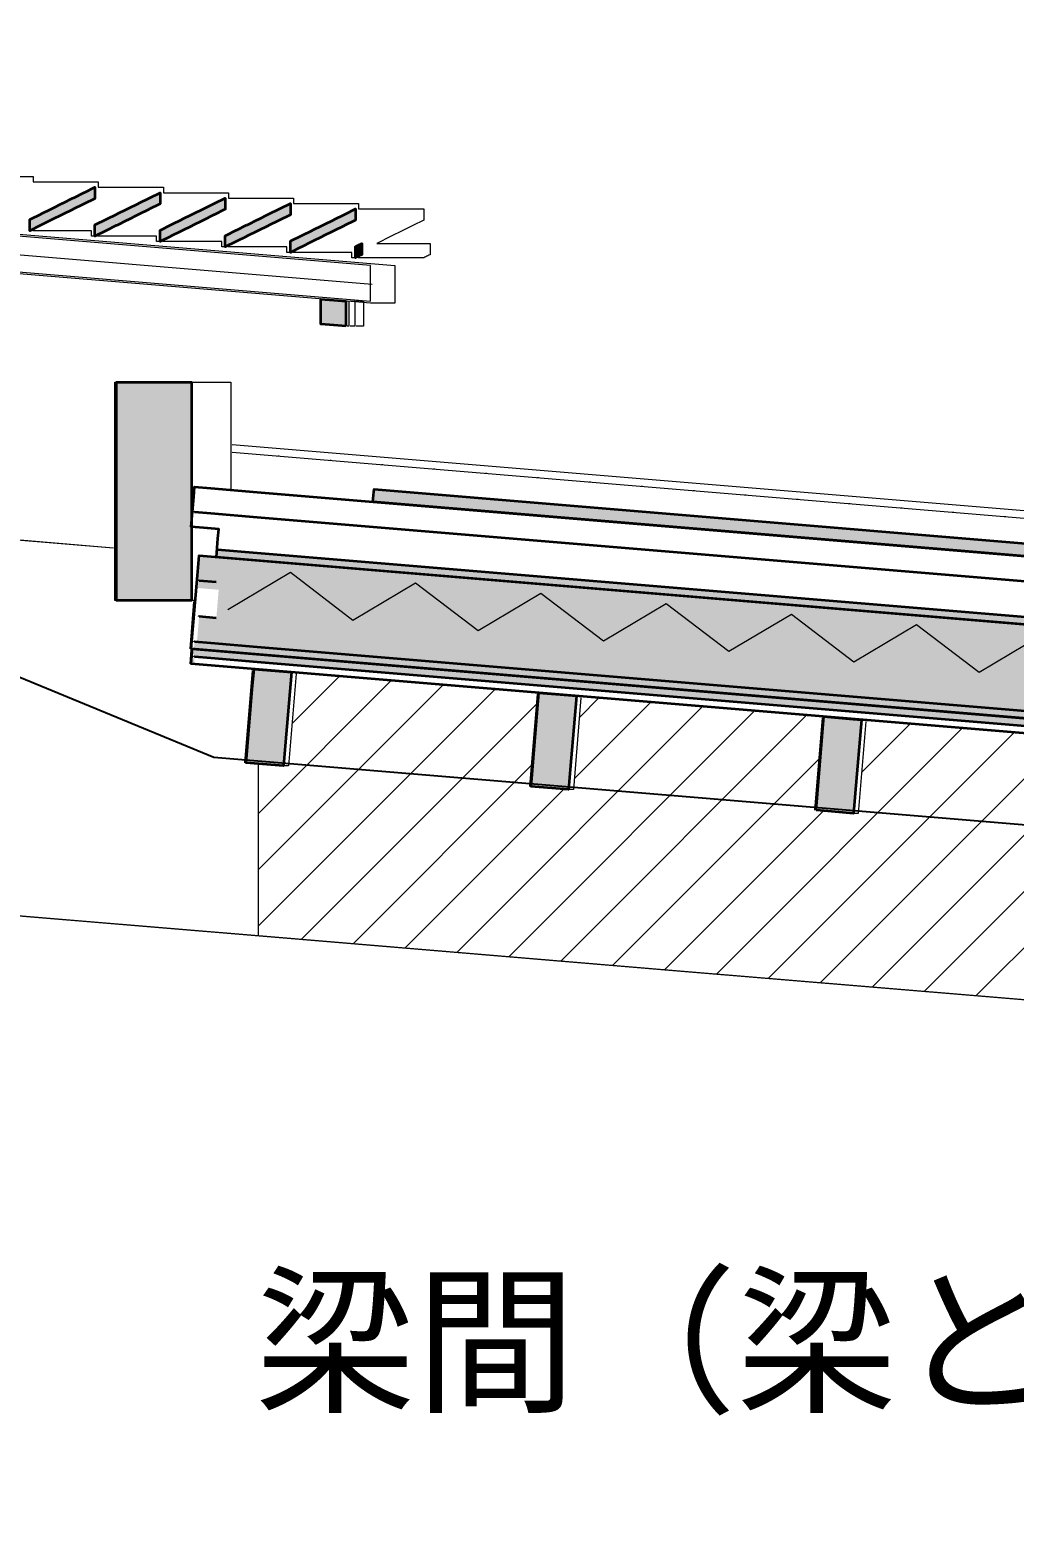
# Model space of a CAD drawing. Header units: millimetres. Extents: x 0 to 153524, y 0 to 59400.
# Drawn here: x 21906 to 23478, y 26619 to 29000 of the extents above; entities that cross this region are included whole.
import ezdxf

# ---------------------------------------------------------------- set-up
doc = ezdxf.new("R2010")
doc.units = ezdxf.units.MM
for name, color, linetype, lineweight in [('01_切断（構造・壁）', 7, 'Continuous', 35), ('03_切断（ガラス）', 5, 'Continuous', 13), ('05_断熱（仮）', 2, 'Continuous', 9), ('10_見えがかり', 7, 'Continuous', 13), ('12_見えがかり（ガラス）', 5, 'Continuous', 9), ('14_鏡面', 8, 'Continuous', 9)]:
    doc.layers.add(name, color=color, linetype=linetype, lineweight=lineweight)
doc.styles.add('JP', font='NotoSansCJKjp-Regular.otf')

msp = doc.modelspace()

# ---------------------------------------------------------------- hatches: boundary and pattern name
at = {"layer": '01_切断（構造・壁）'}
for points in [[(21923.3, 28687.9), (21922.4, 28687.5), (21905.9, 28679.3), (21905.9, 28679.5), (21905.9, 28682.3), (21905.9, 28682.5), (21905.9, 28685.3), (21905.9, 28685.5), (21905.9, 28688.3), (21905.9, 28688.5), (21905.9, 28691.3), (21905.9, 28691.5), (21905.9, 28694.3), (21905.9, 28694.5), (21905.9, 28697.3), (21906.8, 28697.8), (21923.3, 28705.9), (21924.1, 28706.3), (21940.6, 28714.4), (21941.4, 28714.9), (21957.9, 28723), (21958.8, 28723.4), (21975.2, 28731.6), (21976.1, 28732), (21992.5, 28740.1), (21993.4, 28740.5), (22009.9, 28748.7), (22009.9, 28748.5), (22009.9, 28745.7), (22009.9, 28745.5), (22009.9, 28742.7), (22009.9, 28742.5), (22009.9, 28739.7), (22009.9, 28739.5), (22009.9, 28736.7), (22009.9, 28736.5), (22009.9, 28733.7), (22009.9, 28733.5), (22009.9, 28730.7), (22009, 28730.3), (21992.5, 28722.1), (21991.7, 28721.7), (21975.2, 28713.6), (21974.4, 28713.1), (21957.9, 28705), (21957.1, 28704.6), (21940.6, 28696.4), (21939.7, 28696)], [(22027.3, 28679.2), (22026.4, 28678.8), (22009.9, 28670.7), (22009.9, 28670.8), (22009.9, 28673.7), (22009.9, 28673.8), (22009.9, 28676.7), (22009.9, 28676.8), (22009.9, 28679.7), (22009.9, 28679.8), (22009.9, 28682.7), (22009.9, 28682.8), (22009.9, 28685.7), (22009.9, 28685.8), (22009.9, 28688.7), (22010.8, 28689.1), (22027.3, 28697.2), (22028.1, 28697.6), (22044.6, 28705.8), (22045.4, 28706.2), (22061.9, 28714.3), (22062.8, 28714.8), (22079.2, 28722.9), (22080.1, 28723.3), (22096.5, 28731.4), (22097.4, 28731.9), (22113.9, 28740), (22113.9, 28739.9), (22113.9, 28737), (22113.9, 28736.9), (22113.9, 28734), (22113.9, 28733.9), (22113.9, 28731), (22113.9, 28730.9), (22113.9, 28728), (22113.9, 28727.9), (22113.9, 28725), (22113.9, 28724.9), (22113.9, 28722), (22113, 28721.6), (22096.5, 28713.4), (22095.7, 28713), (22079.2, 28704.9), (22078.4, 28704.5), (22061.9, 28696.3), (22061.1, 28695.9), (22044.6, 28687.8), (22043.7, 28687.4)], [(22131.3, 28670.6), (22130.4, 28670.1), (22113.9, 28662), (22113.9, 28662.1), (22113.9, 28665), (22113.9, 28665.1), (22113.9, 28668), (22113.9, 28668.1), (22113.9, 28671), (22113.9, 28671.1), (22113.9, 28674), (22113.9, 28674.1), (22113.9, 28677), (22113.9, 28677.1), (22113.9, 28680), (22114.8, 28680.4), (22131.3, 28688.6), (22132.1, 28689), (22148.6, 28697.1), (22149.4, 28697.5), (22165.9, 28705.7), (22166.7, 28706.1), (22183.2, 28714.2), (22184.1, 28714.6), (22200.5, 28722.8), (22201.4, 28723.2), (22217.9, 28731.3), (22217.9, 28731.2), (22217.9, 28728.3), (22217.9, 28728.2), (22217.9, 28725.3), (22217.9, 28725.2), (22217.9, 28722.3), (22217.9, 28722.2), (22217.9, 28719.3), (22217.9, 28719.2), (22217.9, 28716.3), (22217.9, 28716.2), (22217.9, 28713.3), (22217, 28712.9), (22200.5, 28704.8), (22199.7, 28704.4), (22183.2, 28696.2), (22182.4, 28695.8), (22165.9, 28687.7), (22165.1, 28687.3), (22148.6, 28679.1), (22147.7, 28678.7)], [(22235.3, 28661.9), (22234.4, 28661.5), (22217.9, 28653.3), (22217.9, 28653.5), (22217.9, 28656.3), (22217.9, 28656.5), (22217.9, 28659.3), (22217.9, 28659.5), (22217.9, 28662.3), (22217.9, 28662.5), (22217.9, 28665.3), (22217.9, 28665.5), (22217.9, 28668.3), (22217.9, 28668.5), (22217.9, 28671.3), (22218.8, 28671.8), (22235.3, 28679.9), (22236.1, 28680.3), (22252.6, 28688.4), (22253.4, 28688.9), (22269.9, 28697), (22270.7, 28697.4), (22287.2, 28705.6), (22288.1, 28706), (22304.5, 28714.1), (22305.4, 28714.5), (22321.9, 28722.7), (22321.9, 28722.5), (22321.9, 28719.7), (22321.9, 28719.5), (22321.9, 28716.7), (22321.9, 28716.5), (22321.9, 28713.7), (22321.9, 28713.5), (22321.9, 28710.7), (22321.9, 28710.5), (22321.9, 28707.7), (22321.9, 28707.5), (22321.9, 28704.7), (22321, 28704.3), (22304.5, 28696.1), (22303.7, 28695.7), (22287.2, 28687.6), (22286.4, 28687.1), (22269.9, 28679), (22269, 28678.6), (22252.6, 28670.4), (22251.7, 28670)], [(22339.3, 28653.2), (22338.4, 28652.8), (22321.9, 28644.7), (22321.9, 28644.8), (22321.9, 28647.7), (22321.9, 28647.8), (22321.9, 28650.7), (22321.9, 28650.8), (22321.9, 28653.7), (22321.9, 28653.8), (22321.9, 28656.7), (22321.9, 28656.8), (22321.9, 28659.7), (22321.9, 28659.8), (22321.9, 28662.7), (22322.8, 28663.1), (22339.3, 28671.2), (22340.1, 28671.6), (22356.6, 28679.8), (22357.4, 28680.2), (22373.9, 28688.3), (22374.7, 28688.8), (22391.2, 28696.9), (22392.1, 28697.3), (22408.5, 28705.4), (22409.4, 28705.9), (22425.9, 28714), (22425.9, 28713.9), (22425.9, 28711), (22425.9, 28710.9), (22425.9, 28708), (22425.9, 28707.9), (22425.9, 28705), (22425.9, 28704.9), (22425.9, 28702), (22425.9, 28701.9), (22425.9, 28699), (22425.9, 28698.9), (22425.9, 28696), (22425, 28695.6), (22408.5, 28687.4), (22407.7, 28687), (22391.2, 28678.9), (22390.4, 28678.5), (22373.9, 28670.3), (22373, 28669.9), (22356.6, 28661.8), (22355.7, 28661.4)], [(22427.6, 28636.8), (22427.5, 28636.8), (22425.9, 28636), (22425.9, 28636.1), (22425.9, 28639), (22425.9, 28639.1), (22425.9, 28642), (22425.9, 28642.1), (22425.9, 28645), (22425.9, 28645.1), (22425.9, 28648), (22425.9, 28648.1), (22425.9, 28651), (22425.9, 28651.1), (22425.9, 28654), (22426, 28654), (22427.6, 28654.8), (22427.7, 28654.9), (22429.3, 28655.6), (22429.3, 28655.7), (22430.9, 28656.5), (22431, 28656.5), (22432.6, 28657.3), (22432.7, 28657.3), (22434.3, 28658.1), (22434.3, 28658.2), (22435.9, 28658.9), (22435.9, 28658.8), (22435.9, 28655.9), (22435.9, 28655.8), (22435.9, 28652.9), (22435.9, 28652.8), (22435.9, 28649.9), (22435.9, 28649.8), (22435.9, 28646.9), (22435.9, 28646.8), (22435.9, 28643.9), (22435.9, 28643.8), (22435.9, 28640.9), (22435.8, 28640.9), (22434.3, 28640.1), (22434.2, 28640.1), (22432.6, 28639.3), (22432.5, 28639.3), (22430.9, 28638.5), (22430.8, 28638.4), (22429.3, 28637.6), (22429.2, 28637.6)], [(22410.6, 28526.8), (22391.4, 28528.4), (22370.6, 28530.2), (22370.6, 28550.9), (22370.6, 28570.2), (22391.4, 28568.4), (22410.6, 28566.8), (22410.6, 28546.1)], [(22044.1, 28350.9), (22044.1, 28437.7), (22134.3, 28437.7), (22164.1, 28437.7), (22164.1, 28350.9), (22164.1, 28088.7), (22073.9, 28088.7), (22044.1, 28088.7)], [(35353.5, 27171.5), (35353.4, 27171.5), (35090.9, 27193.4), (35066, 27195.5), (32399.6, 27417.7), (31942.2, 27455.8), (22453.8, 28246.5), (22455.1, 28262.4), (22455.5, 28266.4), (31943.8, 27475.7), (32401.2, 27437.6), (35067.6, 27215.4), (35092.5, 27213.3), (35355, 27191.4), (35355.2, 27191.4), (35353.9, 27176.1)]]:
    msp.add_hatch(color=7, dxfattribs=at).paths.add_polyline_path(points)
at = {"layer": '01_切断（構造・壁）', "true_color": 0xe9dcc4}
for points in [[(34105.6, 27016.5), (34104.6, 27004.6), (31480.6, 27223.3), (22269.1, 27990.9), (22194.7, 27997.1), (22169.1, 27999.2), (22168.1, 27987.3), (22166.1, 27987.5), (22167.8, 28007.4), (22168.1, 28011.3), (24092.5, 27850.9), (22168.1, 28011.3), (22169.1, 28023.2), (22194.7, 28021.1), (22269.1, 28014.9), (31480.6, 27247.3), (34104.6, 27028.6), (34103.6, 27016.7)], [(22251.4, 27829.8), (22261.2, 27947.3), (22263.9, 27979.3), (22310.9, 27975.4), (22323.7, 27974.3), (22313.9, 27856.9), (22311.2, 27824.9), (22264.2, 27828.8)], [(22706.4, 27791.9), (22716.2, 27909.4), (22718.9, 27941.4), (22765.9, 27937.5), (22778.7, 27936.4), (22768.9, 27819), (22766.2, 27786.9), (22719.2, 27790.9)], [(23161.4, 27754), (23171.2, 27871.5), (23173.9, 27903.5), (23220.8, 27899.6), (23233.7, 27898.5), (23223.9, 27781.1), (23221.2, 27749), (23174.2, 27752.9)]]:
    msp.add_hatch(color=8, dxfattribs=at).paths.add_polyline_path(points)
at = {"layer": '05_断熱（仮）', "true_color": 0xf3d98b}
for points in [[(22139.1, 28113.7), (22069.1, 28113.7), (22069.1, 28412.7), (22139.1, 28412.7)], [(26966.8, 27761.4), (22203.8, 28158.3), (22204.8, 28170.3), (22269.1, 28164.9), (31480.6, 27397.3), (32868, 27281.7), (32868, 27278.2), (32868.1, 27269.7)], [(34000, 27175.3), (34000, 27123.3), (31475.4, 27333.7), (28787.6, 27557.7), (32867.6, 27217.7), (32868, 27181.2), (32868.1, 27172.7), (26966.8, 27664.4), (22203.8, 28061.3), (22206.2, 28090.6), (22207.5, 28106), (22189.4, 28107.5), (22171.9, 28109), (22173.6, 28128.7), (22176.2, 28160.6), (24858.4, 27937.1)], [(31480.6, 27247.3), (22269.1, 28014.9), (22194.7, 28021.1), (22172.8, 28022.9), (22173.6, 28031.7), (22176.2, 28063.6), (24858.4, 27840.1), (34000, 27078.3), (34000, 27037.3)]]:
    msp.add_hatch(color=8, dxfattribs=at).paths.add_polyline_path(points)
at = {"layer": '14_鏡面', "true_color": 0xdce5ee}
h = msp.add_hatch(dxfattribs=at)
h.set_pattern_fill('ANSI31', scale=20)
h.paths.add_polyline_path([(22271, 28322.3), (22271.1, 28322.3), (22521.6, 28301.5), (22772, 28280.6), (23022.5, 28259.7), (23273, 28238.8), (23523.5, 28218), (24024.5, 28176.2), (24275, 28155.3), (24525.4, 28134.5), (25026.4, 28092.7), (25276.9, 28071.8), (25527.4, 28051), (26028.4, 28009.2), (26278.8, 27988.3), (26529.3, 27967.5), (26779.8, 27946.6), (27030.3, 27925.7), (27280.8, 27904.8), (27531.3, 27884), (27781.8, 27863.1), (28032.2, 27842.2), (28282.7, 27821.3), (28533.2, 27800.5), (28783.7, 27779.6), (29034.2, 27758.7), (29535.2, 27717), (29785.7, 27696.1), (30036.1, 27675.2), (30286.6, 27654.3), (30787.6, 27612.6), (31038.1, 27591.7), (31288.6, 27570.8), (31789.5, 27529.1), (32040, 27508.2), (32290.5, 27487.3), (32290.5, 27487.3), (32290.5, 27487.3), (22271, 28322.3)])
h = msp.add_hatch(dxfattribs=at)
h.set_pattern_fill('ANSI31', scale=20)
h.paths.add_polyline_path([(23523.5, 27449), (23273, 27469.8), (23022.5, 27490.7), (22772, 27511.6), (22521.5, 27532.5), (22271, 27553.4), (22271, 27828.3), (22318.8, 27824.9), (22331.2, 27973.5), (22716.9, 27941.4), (22704.4, 27791.9), (22773.8, 27786.9), (22786.2, 27935.6), (23171.9, 27903.5), (23159.4, 27754), (23228.7, 27749), (23241.1, 27897.7), (23626.9, 27865.6), (23614.3, 27716.1), (23683.7, 27711.1), (23696.1, 27859.8), (24081.9, 27827.7), (24069.3, 27678.2), (24138.7, 27673.2), (24151.1, 27821.9), (24536.9, 27789.7), (24524.3, 27640.3), (24593.7, 27635.3), (24606.1, 27784), (24991.9, 27751.8), (24979.3, 27602.3), (25048.6, 27597.4), (25061, 27746.1), (25446.9, 27713.9), (25434.3, 27564.4), (25503.6, 27559.4), (25516, 27708.2), (25901.9, 27676), (25889.3, 27526.5), (25958.6, 27521.5), (25971, 27670.2), (26356.9, 27638.1), (26344.3, 27488.6), (26413.6, 27483.6), (26426, 27632.3), (26811.9, 27600.2), (26799.3, 27450.7), (26868.5, 27445.7), (26880.9, 27594.4), (27266.9, 27562.2), (27254.3, 27412.8), (27323.5, 27407.8), (27335.9, 27556.5), (27722, 27524.3), (27709.3, 27374.8), (27778.5, 27369.9), (27790.9, 27518.6), (28177, 27486.4), (28164.3, 27336.9), (28233.5, 27331.9), (28245.8, 27480.7), (28632, 27448.5), (28619.3, 27299), (28688.4, 27294), (28700.8, 27442.8), (29087, 27410.6), (29074.3, 27261.1), (29143.4, 27256.1), (29155.8, 27404.8), (29542, 27372.7), (29529.3, 27223.2), (29598.4, 27218.2), (29610.8, 27366.9), (29997, 27334.7), (29984.3, 27185.3), (30053.3, 27180.3), (30065.7, 27329), (30452, 27296.8), (30439.3, 27147.3), (30499.1, 27142.4), (30508.3, 27142.4), (30520.7, 27291.1), (30907, 27258.9), (30894.3, 27109.4), (30954.1, 27104.4), (30963.3, 27104.4), (30975.7, 27253.2), (31362, 27221), (31349.3, 27071.5), (31409.1, 27066.5), (31418.3, 27066.5), (31430.7, 27215.3), (31817, 27183.1), (31804.3, 27033.6), (31864.1, 27028.6), (31873.2, 27028.6), (31885.6, 27177.4), (32269.8, 27145.3), (32269.6, 27144.4), (32234.5, 27006.1), (32234.3, 26997.8), (32233.3, 26997.9), (32233.3, 26959.7), (32230.9, 26863.5), (32233.3, 26852), (32233.3, 26668.6), (32126.7, 26702.7), (32040, 26738), (32006.7, 26740.9), (32003.3, 26742), (31823.5, 26757), (31789.5, 26760), (31539, 26780.9), (31288.5, 26801.8), (31263.3, 26803.9), (31263.3, 27078.7), (31193.3, 27084.6), (31193.3, 26809.7), (31193.3, 26809.7), (31193.3, 27084.6), (31123.3, 27090.4), (31123.3, 26815.6), (31038.1, 26822.7), (30787.6, 26843.5), (30537.1, 26864.4), (30286.6, 26885.3), (30036.1, 26906.2), (29785.6, 26927), (29535.1, 26947.9), (29284.7, 26968.8), (29034.2, 26989.7), (28783.7, 27010.6), (28533.2, 27031.4), (28282.7, 27052.3), (28032.2, 27073.2), (27781.7, 27094.1), (27620.5, 27107.5), (27620.5, 27382.3), (27550.1, 27388.2), (27550.1, 27113.4), (27531.3, 27114.9), (27280.8, 27135.8), (27030.3, 27156.7), (26779.8, 27177.6), (26756.4, 27179.5), (26756.4, 27454.4), (26707, 27458.6), (26656.4, 27462.8), (26656.4, 27187.9), (26529.3, 27198.4), (26278.8, 27219.3), (26028.3, 27240.2), (25777.9, 27261.1), (25527.4, 27282), (25276.9, 27302.8), (25026.4, 27323.7), (24775.9, 27344.6), (24525.4, 27365.5), (24274.9, 27386.3), (24024.5, 27407.2), (23774, 27428.1)])

# ---------------------------------------------------------------- linework, layer by layer
at = {"layer": '01_切断（構造・壁）'}
for points in [[(21923.3, 28687.9), (21922.4, 28687.5), (21905.9, 28679.3), (21905.9, 28679.5), (21905.9, 28682.3), (21905.9, 28682.5), (21905.9, 28685.3), (21905.9, 28685.5), (21905.9, 28688.3), (21905.9, 28688.5), (21905.9, 28691.3), (21905.9, 28691.5), (21905.9, 28694.3), (21905.9, 28694.5), (21905.9, 28697.3), (21906.8, 28697.8), (21923.3, 28705.9), (21924.1, 28706.3), (21940.6, 28714.4), (21941.4, 28714.9), (21957.9, 28723), (21958.8, 28723.4), (21975.2, 28731.6), (21976.1, 28732), (21992.5, 28740.1), (21993.4, 28740.5), (22009.9, 28748.7), (22009.9, 28748.5), (22009.9, 28745.7), (22009.9, 28745.5), (22009.9, 28742.7), (22009.9, 28742.5), (22009.9, 28739.7), (22009.9, 28739.5), (22009.9, 28736.7), (22009.9, 28736.5), (22009.9, 28733.7), (22009.9, 28733.5), (22009.9, 28730.7), (22009, 28730.3), (21992.5, 28722.1), (21991.7, 28721.7), (21975.2, 28713.6), (21974.4, 28713.1), (21957.9, 28705), (21957.1, 28704.6), (21940.6, 28696.4), (21939.7, 28696), (21923.3, 28687.9)], [(22027.3, 28679.2), (22026.4, 28678.8), (22009.9, 28670.7), (22009.9, 28670.8), (22009.9, 28673.7), (22009.9, 28673.8), (22009.9, 28676.7), (22009.9, 28676.8), (22009.9, 28679.7), (22009.9, 28679.8), (22009.9, 28682.7), (22009.9, 28682.8), (22009.9, 28685.7), (22009.9, 28685.8), (22009.9, 28688.7), (22010.8, 28689.1), (22027.3, 28697.2), (22028.1, 28697.6), (22044.6, 28705.8), (22045.4, 28706.2), (22061.9, 28714.3), (22062.8, 28714.8), (22079.2, 28722.9), (22080.1, 28723.3), (22096.5, 28731.4), (22097.4, 28731.9), (22113.9, 28740), (22113.9, 28739.9), (22113.9, 28737), (22113.9, 28736.9), (22113.9, 28734), (22113.9, 28733.9), (22113.9, 28731), (22113.9, 28730.9), (22113.9, 28728), (22113.9, 28727.9), (22113.9, 28725), (22113.9, 28724.9), (22113.9, 28722), (22113, 28721.6), (22096.5, 28713.4), (22095.7, 28713), (22079.2, 28704.9), (22078.4, 28704.5), (22061.9, 28696.3), (22061.1, 28695.9), (22044.6, 28687.8), (22043.7, 28687.4), (22027.3, 28679.2)], [(22131.3, 28670.6), (22130.4, 28670.1), (22113.9, 28662), (22113.9, 28662.1), (22113.9, 28665), (22113.9, 28665.1), (22113.9, 28668), (22113.9, 28668.1), (22113.9, 28671), (22113.9, 28671.1), (22113.9, 28674), (22113.9, 28674.1), (22113.9, 28677), (22113.9, 28677.1), (22113.9, 28680), (22114.8, 28680.4), (22131.3, 28688.6), (22132.1, 28689), (22148.6, 28697.1), (22149.4, 28697.5), (22165.9, 28705.7), (22166.7, 28706.1), (22183.2, 28714.2), (22184.1, 28714.6), (22200.5, 28722.8), (22201.4, 28723.2), (22217.9, 28731.3), (22217.9, 28731.2), (22217.9, 28728.3), (22217.9, 28728.2), (22217.9, 28725.3), (22217.9, 28725.2), (22217.9, 28722.3), (22217.9, 28722.2), (22217.9, 28719.3), (22217.9, 28719.2), (22217.9, 28716.3), (22217.9, 28716.2), (22217.9, 28713.3), (22217, 28712.9), (22200.5, 28704.8), (22199.7, 28704.4), (22183.2, 28696.2), (22182.4, 28695.8), (22165.9, 28687.7), (22165.1, 28687.3), (22148.6, 28679.1), (22147.7, 28678.7), (22131.3, 28670.6)], [(22235.3, 28661.9), (22234.4, 28661.5), (22217.9, 28653.3), (22217.9, 28653.5), (22217.9, 28656.3), (22217.9, 28656.5), (22217.9, 28659.3), (22217.9, 28659.5), (22217.9, 28662.3), (22217.9, 28662.5), (22217.9, 28665.3), (22217.9, 28665.5), (22217.9, 28668.3), (22217.9, 28668.5), (22217.9, 28671.3), (22218.8, 28671.8), (22235.3, 28679.9), (22236.1, 28680.3), (22252.6, 28688.4), (22253.4, 28688.9), (22269.9, 28697), (22270.7, 28697.4), (22287.2, 28705.6), (22288.1, 28706), (22304.5, 28714.1), (22305.4, 28714.5), (22321.9, 28722.7), (22321.9, 28722.5), (22321.9, 28719.7), (22321.9, 28719.5), (22321.9, 28716.7), (22321.9, 28716.5), (22321.9, 28713.7), (22321.9, 28713.5), (22321.9, 28710.7), (22321.9, 28710.5), (22321.9, 28707.7), (22321.9, 28707.5), (22321.9, 28704.7), (22321, 28704.3), (22304.5, 28696.1), (22303.7, 28695.7), (22287.2, 28687.6), (22286.4, 28687.1), (22269.9, 28679), (22269, 28678.6), (22252.6, 28670.4), (22251.7, 28670), (22235.3, 28661.9)], [(22339.3, 28653.2), (22338.4, 28652.8), (22321.9, 28644.7), (22321.9, 28644.8), (22321.9, 28647.7), (22321.9, 28647.8), (22321.9, 28650.7), (22321.9, 28650.8), (22321.9, 28653.7), (22321.9, 28653.8), (22321.9, 28656.7), (22321.9, 28656.8), (22321.9, 28659.7), (22321.9, 28659.8), (22321.9, 28662.7), (22322.8, 28663.1), (22339.3, 28671.2), (22340.1, 28671.6), (22356.6, 28679.8), (22357.4, 28680.2), (22373.9, 28688.3), (22374.7, 28688.8), (22391.2, 28696.9), (22392.1, 28697.3), (22408.5, 28705.4), (22409.4, 28705.9), (22425.9, 28714), (22425.9, 28713.9), (22425.9, 28711), (22425.9, 28710.9), (22425.9, 28708), (22425.9, 28707.9), (22425.9, 28705), (22425.9, 28704.9), (22425.9, 28702), (22425.9, 28701.9), (22425.9, 28699), (22425.9, 28698.9), (22425.9, 28696), (22425, 28695.6), (22408.5, 28687.4), (22407.7, 28687), (22391.2, 28678.9), (22390.4, 28678.5), (22373.9, 28670.3), (22373, 28669.9), (22356.6, 28661.8), (22355.7, 28661.4), (22339.3, 28653.2)], [(22427.6, 28636.8), (22427.5, 28636.8), (22425.9, 28636), (22425.9, 28636.1), (22425.9, 28639), (22425.9, 28639.1), (22425.9, 28642), (22425.9, 28642.1), (22425.9, 28645), (22425.9, 28645.1), (22425.9, 28648), (22425.9, 28648.1), (22425.9, 28651), (22425.9, 28651.1), (22425.9, 28654), (22426, 28654), (22427.6, 28654.8), (22427.7, 28654.9), (22429.3, 28655.6), (22429.3, 28655.7), (22430.9, 28656.5), (22431, 28656.5), (22432.6, 28657.3), (22432.7, 28657.3), (22434.3, 28658.1), (22434.3, 28658.2), (22435.9, 28658.9), (22435.9, 28658.8), (22435.9, 28655.9), (22435.9, 28655.8), (22435.9, 28652.9), (22435.9, 28652.8), (22435.9, 28649.9), (22435.9, 28649.8), (22435.9, 28646.9), (22435.9, 28646.8), (22435.9, 28643.9), (22435.9, 28643.8), (22435.9, 28640.9), (22435.8, 28640.9), (22434.3, 28640.1), (22434.2, 28640.1), (22432.6, 28639.3), (22432.5, 28639.3), (22430.9, 28638.5), (22430.8, 28638.4), (22429.3, 28637.6), (22429.2, 28637.6), (22427.6, 28636.8)], [(22410.6, 28526.8), (22391.4, 28528.4), (22370.6, 28530.2), (22370.6, 28550.9), (22370.6, 28570.2), (22391.4, 28568.4), (22410.6, 28566.8), (22410.6, 28546.1), (22410.6, 28526.8)], [(22044.1, 28350.9), (22044.1, 28437.7), (22134.3, 28437.7), (22164.1, 28437.7), (22164.1, 28350.9), (22164.1, 28088.7), (22073.9, 28088.7), (22044.1, 28088.7), (22044.1, 28350.9)], [(32868.1, 27269.7), (26966.8, 27761.4), (22203.8, 28158.3), (22206.2, 28187.6), (22207.5, 28203), (22189.4, 28204.5), (22163.8, 28206.7), (22167.8, 28254.4), (22169.1, 28270.2), (22194.7, 28268.1), (22269.1, 28261.9), (31480.6, 27494.3)], [(35353.5, 27171.5), (35353.4, 27171.5), (35090.9, 27193.4), (35066, 27195.5), (32399.6, 27417.7), (31942.2, 27455.8), (22453.8, 28246.5), (22455.1, 28262.4), (22455.5, 28266.4), (31943.8, 27475.7), (32401.2, 27437.6), (35067.6, 27215.4), (35092.5, 27213.3), (35355, 27191.4), (35355.2, 27191.4), (35353.9, 27176.1), (35353.5, 27171.5)], [(22169.1, 28229.7), (22169.1, 28230.2), (22194.7, 28228.1), (22269.1, 28221.9), (31480.6, 27454.3), (34108.8, 27235.3), (34108.8, 27235.3), (34426.2, 27208.8), (35504.8, 27118.9)], [(22205.8, 28170.2), (22269.1, 28164.9), (31480.6, 27397.3), (32867, 27281.7)], [(22173.6, 28128.7), (22176.2, 28160.6), (24858.4, 27937.1), (34116, 27165.7), (34106.2, 27048.6), (34103.6, 27016.7), (34105.6, 27016.5), (34104, 26997.8), (34103.6, 26992.7), (24845.8, 27764.2), (22163.8, 27987.7), (22165.4, 28006.4), (22165.4, 28006.4), (22165.8, 28011.5), (24092.5, 27850.9), (22163.8, 28011.7), (22173.6, 28128.7)], [(22176.2, 28120.1), (22176.2, 28120.6), (22203.4, 28118.4)], [(22176.2, 28063.1), (22176.2, 28063.6), (22203.4, 28061.4)], [(22169.1, 28022.7), (22169.1, 28023.2), (22194.7, 28021.1), (22269.1, 28014.9), (31480.6, 27247.3), (34103.6, 27028.7)], [(22169.1, 27998.7), (22169.1, 27999.2), (22194.7, 27997.1), (22269.1, 27990.9), (31480.6, 27223.3), (34103.6, 27004.7)], [(22251.4, 27829.8), (22261.2, 27947.3), (22263.9, 27979.3), (22310.9, 27975.4), (22323.7, 27974.3), (22313.9, 27856.9), (22311.2, 27824.9), (22264.2, 27828.8), (22251.4, 27829.8)], [(22261.2, 27947.3), (22263.9, 27979.3), (22310.9, 27975.4), (22323.7, 27974.3), (22313.9, 27856.9), (22311.2, 27824.9), (22264.2, 27828.8), (22251.4, 27829.8), (22261.2, 27947.3)], [(22706.4, 27791.9), (22716.2, 27909.4), (22718.9, 27941.4), (22765.9, 27937.5), (22778.7, 27936.4), (22768.9, 27819), (22766.2, 27786.9), (22719.2, 27790.9), (22706.4, 27791.9)], [(22716.2, 27909.4), (22718.9, 27941.4), (22765.9, 27937.5), (22778.7, 27936.4), (22768.9, 27819), (22766.2, 27786.9), (22719.2, 27790.9), (22706.4, 27791.9), (22716.2, 27909.4)], [(23161.4, 27754), (23171.2, 27871.5), (23173.9, 27903.5), (23220.8, 27899.6), (23233.7, 27898.5), (23223.9, 27781.1), (23221.2, 27749), (23174.2, 27752.9), (23161.4, 27754)], [(23161.4, 27754), (23171.2, 27871.5), (23173.9, 27903.5), (23220.8, 27899.6), (23233.7, 27898.5), (23223.9, 27781.1), (23221.2, 27749), (23174.2, 27752.9), (23161.4, 27754)]]:
    msp.add_lwpolyline(points, dxfattribs=at)
at = {"layer": '03_切断（ガラス）'}
msp.add_lwpolyline([(22452.8, 28593.3), (20147.8, 28785.4)], dxfattribs=at)
at = {"layer": '05_断熱（仮）'}
msp.add_lwpolyline([(22221.9, 28074.4), (22321.9, 28133.9), (22421.9, 28057.7), (22521.9, 28117.3), (22621.9, 28041), (22721.9, 28100.6), (22821.9, 28024.4), (22921.9, 28083.9), (23021.9, 28007.7), (23121.9, 28067.3), (23221.9, 27991), (23321.9, 28050.6), (23421.9, 27974.4), (23521.9, 28033.9)], dxfattribs=at)
at = {"layer": '10_見えがかり'}
for points in [[(21807.3, 28766), (21911.3, 28766), (21911.3, 28757.3), (22015.2, 28757.3), (22015.2, 28748.7), (22119.2, 28748.7), (22119.2, 28740), (22223.1, 28740), (22223.1, 28731.3), (22327, 28731.3), (22327, 28722.7), (22431, 28722.7), (22431, 28714), (22534.9, 28714), (22534.9, 28696), (22517.6, 28687.4), (22500.3, 28678.9), (22483, 28670.3), (22459.9, 28658.9), (22545, 28658.9), (22545, 28640.9), (22543.3, 28640.1), (22541.7, 28639.3), (22540, 28638.5), (22538.3, 28637.6), (22536.7, 28636.8), (22535, 28636), (22430.4, 28636)], [(22008, 28670.7), (22004.3, 28670.7), (22004.3, 28679.3), (21910.5, 28679.3)], [(22111.9, 28662), (22108.3, 28662), (22108.3, 28665), (22108.3, 28668), (22108.3, 28670.7), (22014.2, 28670.7)], [(22215.9, 28653.3), (22212.3, 28653.3), (22212.3, 28656.3), (22212.3, 28659.3), (22212.3, 28662), (22118.5, 28662)], [(22319.9, 28644.7), (22316.3, 28644.7), (22316.3, 28653.3), (22222.5, 28653.3)], [(22423.9, 28636), (22420.3, 28636), (22420.3, 28644.7), (22326.4, 28644.7)], [(22412.6, 28567.1), (22415.4, 28566.8), (22415.4, 28526.8), (22412.6, 28526.8)], [(22417.3, 28567.5), (22424.8, 28566.8), (22424.8, 28526.8), (22417.4, 28526.8)], [(22426.5, 28567.9), (22438.9, 28566.8), (22438.9, 28526.8), (22426.8, 28526.8)], [(22042.1, 28088.7), (22041.4, 28088.7), (22041.4, 28437.7), (22042.1, 28437.7)], [(22166.1, 28437.7), (22226.8, 28437.7)], [(22226.8, 28437.7), (22226.8, 28267.4)], [(22228.8, 28325.9), (34115.3, 27335.3), (34112.2, 27297.6)], [(20525.5, 28120.3), (20527.3, 28127.2), (20523.7, 28128.5), (20524.6, 28128.5), (20527.4, 28127.5), (20572.4, 28294.8), (20573.4, 28294.8), (21222.8, 28240.7), (21872.2, 28186.6), (22039.4, 28172.7)], [(22039.4, 28172.6), (21871.2, 28186.6)], [(22161.7, 28011.7), (22168, 28086.7)], [(22168.2, 28088.7), (22166.1, 28088.7)], [(22161.8, 28011.7), (22161.7, 28011.7)], [(22161.7, 27987.7), (22163.6, 28009.5)], [(22161.8, 27987.7), (22161.7, 27987.7)], [(22249.4, 27829.8), (22261.7, 27977.3)], [(22331, 27971.6), (22318.8, 27824.9), (22313.2, 27824.9)], [(22704.4, 27791.9), (22716.6, 27939.4)], [(22786, 27933.6), (22773.8, 27786.9), (22768.2, 27786.9)], [(23159.4, 27754), (23171.6, 27901.5)], [(23241, 27895.7), (23228.7, 27749), (23223.2, 27749)], [(22249.4, 27829.8), (22249.4, 27829.8)], [(22271, 27555.3), (22271, 27826.3)], [(22704.4, 27791.9), (22704.4, 27791.9)], [(23159.4, 27754), (23159.4, 27754)], [(21328.4, 27631.8), (21644, 27605.6), (22291.5, 27551.6), (22938.9, 27497.7), (23586.4, 27443.7), (24233.8, 27389.8), (24881.3, 27335.8), (25528.7, 27281.8), (26176.2, 27227.9), (26654.4, 27188)], [(26654.4, 27187.9), (26175.2, 27227.9), (25527.8, 27281.8), (24880.3, 27335.8), (24232.8, 27389.8), (23585.4, 27443.7), (22937.9, 27497.7), (22290.5, 27551.6), (21643, 27605.6), (21328.4, 27631.7)]]:
    msp.add_lwpolyline(points, dxfattribs=at)
at = {"layer": '12_見えがかり（ガラス）'}
for points in [[(22368.6, 28570.3), (20150, 28755.2), (20150, 28815.2), (20189.1, 28815.2), (22488.6, 28623.5), (22488.6, 28563.5), (22450, 28563.5)], [(20189.1, 28811.9), (20189.1, 28755.2), (22450, 28566.7), (22450, 28623.5), (20189.1, 28811.9)], [(22450, 28563.5), (22412.6, 28566.6)], [(22228.8, 28338.1), (34113.8, 27347.6), (34113, 27337.5)]]:
    msp.add_lwpolyline(points, dxfattribs=at)
at = {"layer": '45_換気'}
msp.add_lwpolyline([(35200, 25200), (33100, 25400), (31000, 26975), (26500, 27480), (22200, 27838.3), (21200, 28250), (20350, 28700), (20350, 28720), (19800, 29000)], dxfattribs=at)

# ---------------------------------------------------------------- texts
at = {"layer": '45_換気', "insert": (24700, 27000), "char_height": 187.866, "attachment_point": 2, "style": 'JP'}
msp.add_mtext('梁間（梁と梁と屋根のあいだ）を西へ上る', dxfattribs=at)

doc.saveas('drawing.dxf')
